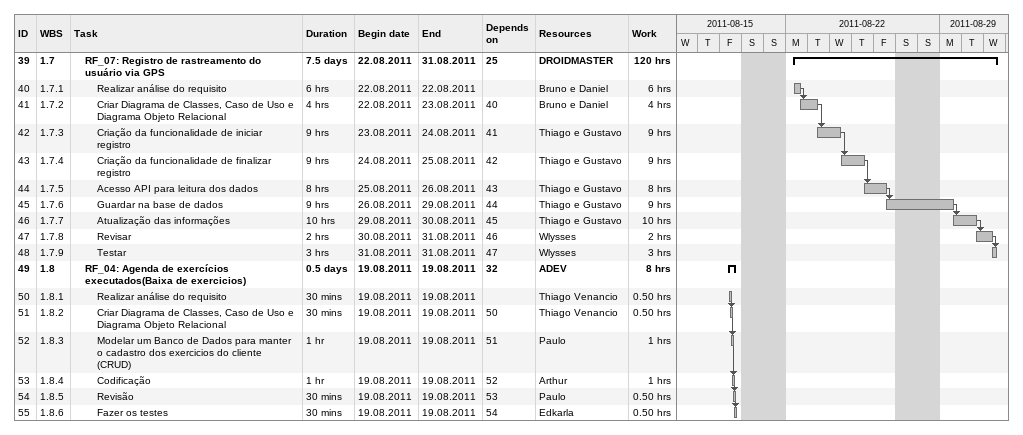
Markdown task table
| ID | WBS | Task | Duration | Start | Finish | Predecessors | Resources | Work (h) |
|---|---|---|---|---|---|---|---|---|
| 39 | 1.7 | **RF_07: Registro de rastreamento do usuário via GPS** | 7.5d | 2011-08-22 | 2011-08-31 | 25 | DROIDMASTER | 120 |
| 40 | 1.7.1 | Realizar análise do requisito | 6h | 2011-08-22 | 2011-08-22 |  | Bruno e Daniel | 6 |
| 41 | 1.7.2 | Criar Diagrama de Classes, Caso de Uso e Diagrama Objeto Relacional | 4h | 2011-08-22 | 2011-08-23 | 40 | Bruno e Daniel | 4 |
| 42 | 1.7.3 | Criação da funcionalidade de iniciar registro | 9h | 2011-08-23 | 2011-08-24 | 41 | Thiago e Gustavo | 9 |
| 43 | 1.7.4 | Criação da funcionalidade de finalizar registro | 9h | 2011-08-24 | 2011-08-25 | 42 | Thiago e Gustavo | 9 |
| 44 | 1.7.5 | Acesso API para leitura dos dados | 8h | 2011-08-25 | 2011-08-26 | 43 | Thiago e Gustavo | 8 |
| 45 | 1.7.6 | Guardar na base de dados | 9h | 2011-08-26 | 2011-08-29 | 44 | Thiago e Gustavo | 9 |
| 46 | 1.7.7 | Atualização das informações | 10h | 2011-08-29 | 2011-08-30 | 45 | Thiago e Gustavo | 10 |
| 47 | 1.7.8 | Revisar | 2h | 2011-08-30 | 2011-08-31 | 46 | Wlysses | 2 |
| 48 | 1.7.9 | Testar | 3h | 2011-08-31 | 2011-08-31 | 47 | Wlysses | 3 |
| 49 | 1.8 | **RF_04: Agenda de exercícios executados(Baixa de exercicios)** | 0.5d | 2011-08-19 | 2011-08-19 | 32 | ADEV | 8 |
| 50 | 1.8.1 | Realizar análise do requisito | 30min | 2011-08-19 | 2011-08-19 |  | Thiago Venancio | 0.50 |
| 51 | 1.8.2 | Criar Diagrama de Classes, Caso de Uso e Diagrama Objeto Relacional | 30min | 2011-08-19 | 2011-08-19 | 50 | Thiago Venancio | 0.50 |
| 52 | 1.8.3 | Modelar um Banco de Dados para manter o cadastro dos exercicios do cliente (CRUD) | 1h | 2011-08-19 | 2011-08-19 | 51 | Paulo | 1 |
| 53 | 1.8.4 | Codificação | 1h | 2011-08-19 | 2011-08-19 | 52 | Arthur | 1 |
| 54 | 1.8.5 | Revisão | 30min | 2011-08-19 | 2011-08-19 | 53 | Paulo | 0.50 |
| 55 | 1.8.6 | Fazer os testes | 30min | 2011-08-19 | 2011-08-19 | 54 | Edkarla | 0.50 |
